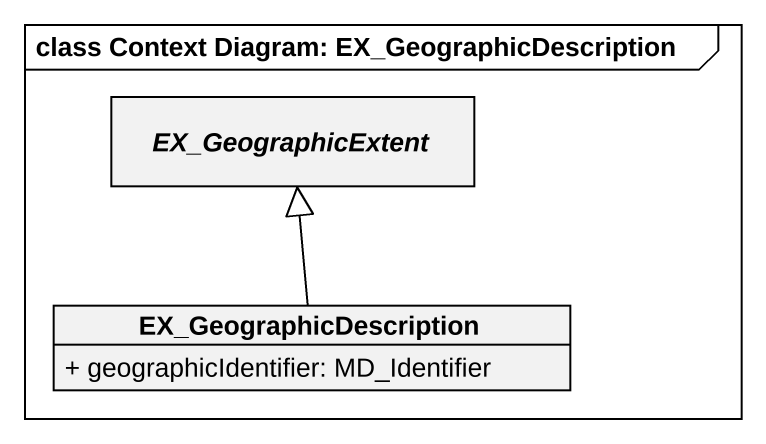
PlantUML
@startuml
mainframe class Context Diagram: EX_GeographicDescription
hide circle
hide empty members
skinparam classAttributeIconSize 0
abstract class EX_GeographicExtent
class EX_GeographicDescription {
  + geographicIdentifier: MD_Identifier
}
EX_GeographicDescription -up-|> EX_GeographicExtent
@enduml
